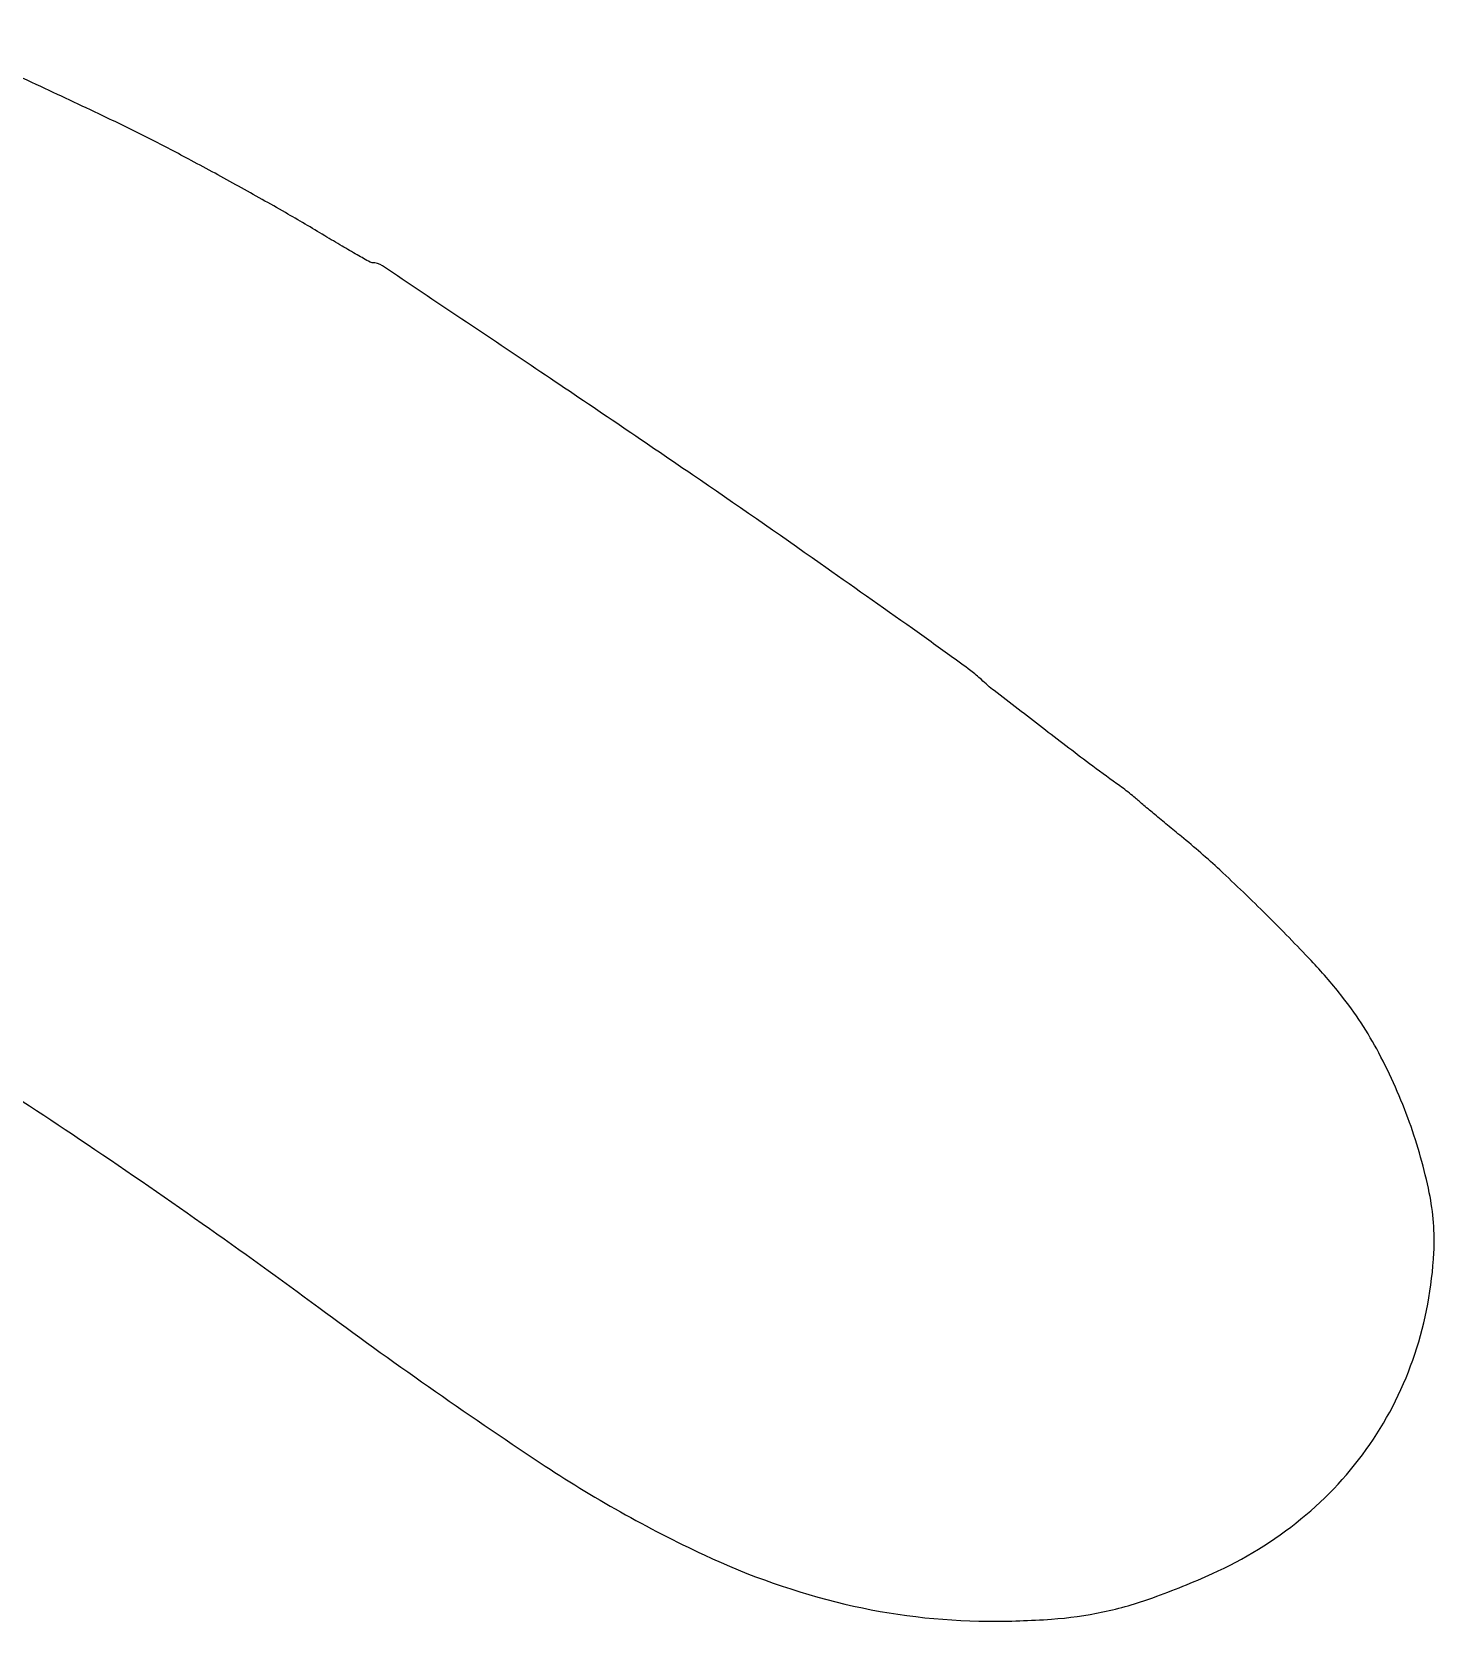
# Model space of a CAD drawing. Extents: x 153 to 7594, y 148 to 3762.
# Drawn here: x 3956.2 to 4155.5, y 1725.1 to 1950.8 of the extents above; entities that cross this region are included whole.
import ezdxf

# ---------------------------------------------------------------- set-up
doc = ezdxf.new("R2010")
doc.units = 0

msp = doc.modelspace()

# ---------------------------------------------------------------- linework, layer by layer
msp.add_lwpolyline([(3946.633438, 1804.246996, -0.005673), (3963.012232, 1793.525529, -0.005471), (3980.446238, 1781.549971, -0.006086), (3997, 1769.606727, 0.012892), (4028.463408, 1747.551304, 0.036852), (4051.744436, 1734.469638, 0.051361), (4071.739146, 1727.494826, 0.056777), (4092.066341, 1725.052606, 0.019041), (4101.100545, 1725.341232, 0.034662), (4108.409347, 1726.36607, 0.034523), (4115.525998, 1728.394212, 0.018722), (4123.966304, 1731.805407, 0.06563), (4136.555216, 1739.568757, 0.070825), (4146.334788, 1750.157007, 0.071189), (4152.734166, 1763.003382, 0.067355), (4155.43162, 1777.376218, 0.063482), (4154.783959, 1785.906394, 0.035848), (4151.970491, 1795.907103, 0.035073), (4147.605866, 1805.786118, 0.046613), (4142.232651, 1814, 0.021186), (4137.996623, 1818.88052, 0.007984), (4131.680166, 1825.353567, 0.0081), (4125.021127, 1831.752401, 0.016632), (4119.564369, 1836.5, -0.001516), (4117.602431, 1838.105407, -0.001846), (4115.775398, 1839.621054, -0.00155), (4114.247235, 1840.906392, -0.012942), (4113.57284, 1841.507843, 0.016488), (4113.016871, 1841.996643, 0.005891), (4112.193106, 1842.657953, 0.005838), (4111.271808, 1843.362674, 0.006867), (4110.382415, 1844.007843, -0.008484), (4106.493158, 1846.848375, -0.001801), (4099.821633, 1851.934614, -0.001015), (4092.967871, 1857.221082, -0.024836), (4091.14353, 1858.785041, 0.028663), (4089.658905, 1860.038199, 0.004913), (4086.684337, 1862.224897, 0.002312), (4081.349468, 1866.029213, 0.000219), (4068.246721, 1875.273113, 0.003548), (4050.090735, 1887.878251, 0.002187), (4028.560519, 1902.462901, 0.000247), (4006.051948, 1917.550918, 0.148588), (4004.574148, 1918, -0.129123), (4004.308805, 1918.069686, -0.001093), (4002.447059, 1919.125381, -0.003765), (4000.313721, 1920.362623, -0.002406), (3997.852204, 1921.831086, 0.005678), (3992.251809, 1925.122604, 0.00354), (3985.617991, 1928.858691, 0.003532), (3978.891449, 1932.522659, 0.005394), (3973, 1935.596676, 0.006632), (3966.904013, 1938.593159, 0.001969), (3957.507184, 1943.013132, 0.000287), (3947.160518, 1947.822984, 0.109074)], format="xyb")

doc.saveas('drawing.dxf')
